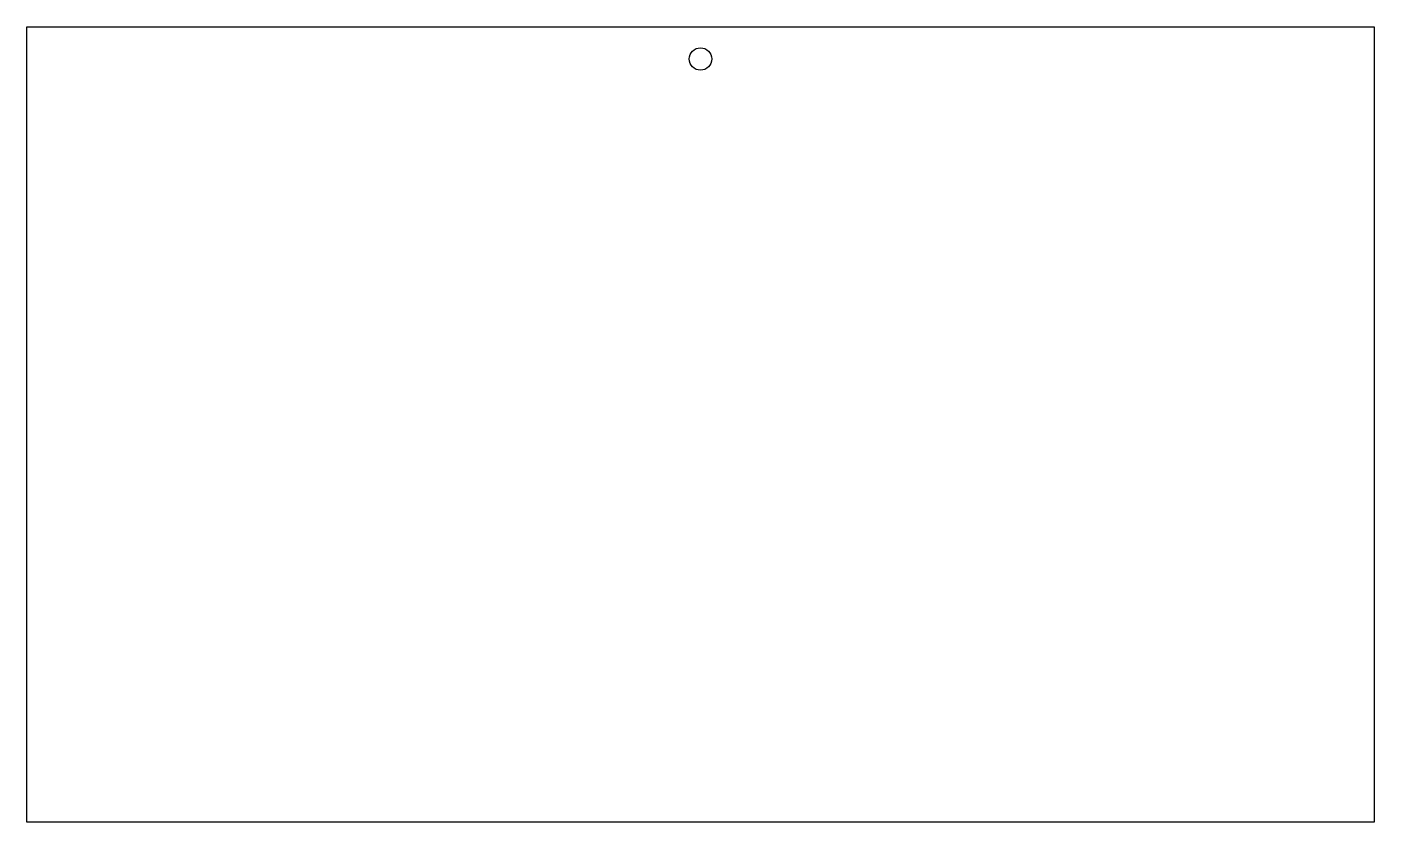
# Model space of a CAD drawing. Header units: millimetres. Extents: x 0 to 210, y -87 to 37.
import ezdxf

# ---------------------------------------------------------------- set-up
doc = ezdxf.new("R2010")
doc.units = ezdxf.units.MM
doc.layers.get('0').update_dxf_attribs({"lineweight": 25, "true_color": 0xffffff})

msp = doc.modelspace()

# ---------------------------------------------------------------- linework, layer by layer
for p, q in [((0, -87), (0, 37)), ((0, 37), (210, 37)), ((210, 37), (210, -87)), ((210, -87), (0, -87))]:
    msp.add_line(p, q)
msp.add_circle((105, 32), 1.75)

doc.saveas('drawing.dxf')
